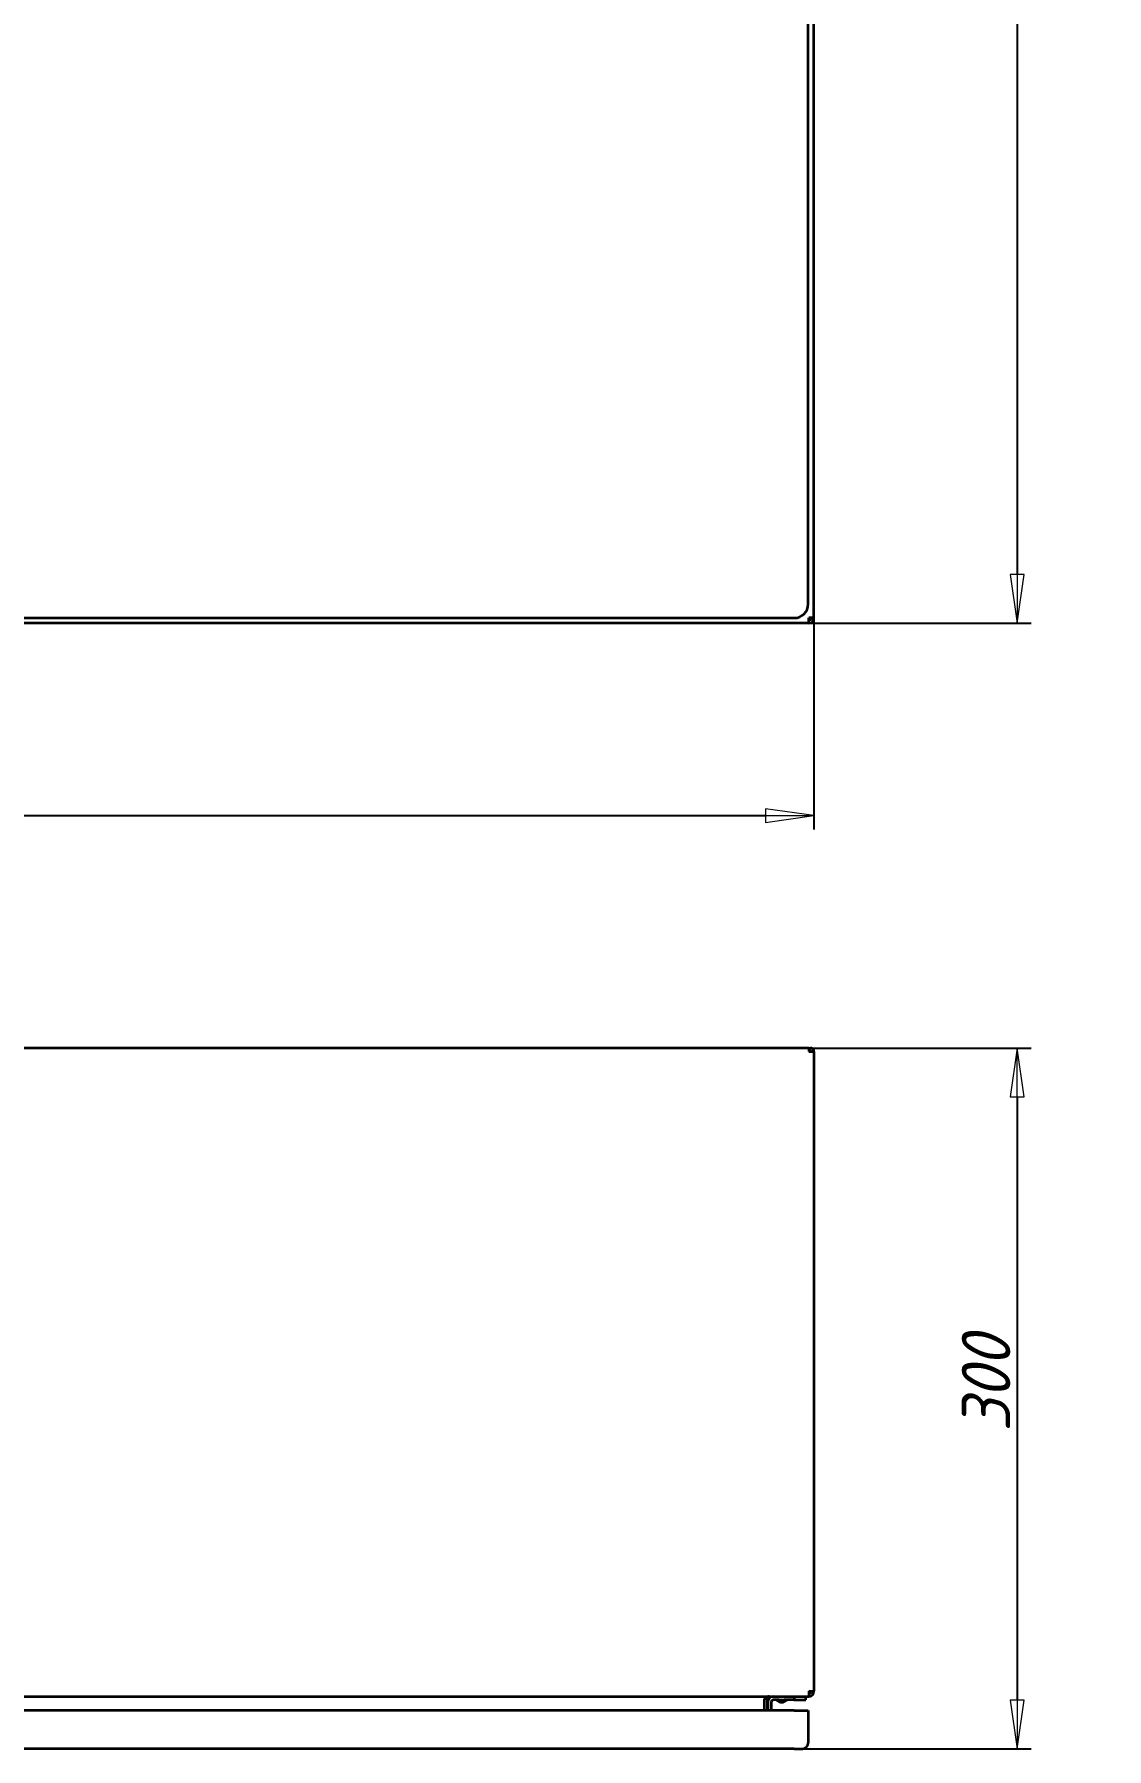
# Model space of a CAD drawing. Header units: millimetres. Extents: x 184 to 2238, y 135 to 1711.
# Drawn here: x 647 to 1110, y 140 to 880 of the extents above; entities that cross this region are included whole.
import ezdxf

# ---------------------------------------------------------------- set-up
doc = ezdxf.new("R2010")
doc.units = ezdxf.units.MM
doc.header["$LTSCALE"] = 6
doc.layers.add('Видимый контур (ГОСТ)', color=7, linetype='Continuous', lineweight=35)
doc.layers.add('Размер (ГОСТ)', color=7, linetype='Continuous', lineweight=18)
doc.styles.add('Обычный текст (ГОСТ)', font='GOST_Common Italic.ttf')
doc.dimstyles.new('Обычный (ГОСТ)', dxfattribs={"dimscale": 6, "dimtxt": 3.5, "dimasz": 3.5, "dimexe": 1, "dimexo": 0, "dimgap": 0.5, "dimtad": 1, "dimrnd": 1e-08, "dimtxsty": 'Обычный текст (ГОСТ)', "dimblk": 'Filled-1', "dimcen": 0.09, "dimdle": 15, "dimclrd": 256, "dimclre": 256, "dimclrt": 256, "dimazin": 2, "dimtfac": 0.714286, "dimtdec": 3, "dimtmove": 0, "dimatfit": 3, "dimfxl": 1, "dimtolj": 1, "dimlwd": 25, "dimlwe": 25, "dimarcsym": 0})

# ---------------------------------------------------------------- blocks, each defined once
blk = doc.blocks.new('Filled-1')
at = {"color": 0}
for p, q in [((0, 0), (-1, 0.143)), ((-1, 0.143), (-1, -0.143)), ((-1, 0), (0, 0)), ((-1, -0.143), (0, 0))]:
    blk.add_line(p, q, dxfattribs=at)
at = {"color": 0, "flags": 128}
blk.add_lwpolyline([(-1, -0.143), (0, 0), (-1, 0.143), (-1, -0.143)], dxfattribs=at)
at = {"color": 0}
blk.add_solid([(-1, -0.143), (0, 0), (-1, 0.143), (-1, -0.143)], dxfattribs=at)
blk = doc.blocks.new('*D18')
at = {"layer": 'Размер (ГОСТ)', "linetype": 'Continuous', "lineweight": 25, "transparency": 16777216}
for p, q in [((981.79, 1625.85), (1077.79, 1625.85)), ((1071.79, 1604.85), (1071.79, 646.85)), ((981.79, 625.85), (1077.79, 625.85))]:
    blk.add_line(p, q, dxfattribs=at)
at = {"layer": 'Размер (ГОСТ)', "linetype": 'Continuous', "lineweight": 25, "transparency": 16777216, "xscale": 21, "yscale": 21, "zscale": 21}
for p, rotation in [((1071.79, 1625.85), 90), ((1071.79, 625.85), 270)]:
    blk.add_blockref('Filled-1', p, dxfattribs=dict(at, rotation=rotation))
at = {"layer": 'Размер (ГОСТ)', "linetype": 'Continuous', "lineweight": 25, "transparency": 16777216, "insert": (1047.79, 1100.06), "char_height": 21, "attachment_point": 1, "rotation": 90, "style": 'Обычный текст (ГОСТ)'}
blk.add_mtext('\\A1;1000', dxfattribs=at)
blk = doc.blocks.new('*D19')
at = {"layer": 'Размер (ГОСТ)', "linetype": 'Continuous', "lineweight": 25, "transparency": 16777216}
for p, q in [((183.99, 627.05), (183.99, 536.66)), ((983.99, 628.05), (983.99, 536.66)), ((204.99, 542.66), (962.99, 542.66))]:
    blk.add_line(p, q, dxfattribs=at)
at = {"layer": 'Размер (ГОСТ)', "linetype": 'Continuous', "lineweight": 25, "transparency": 16777216, "xscale": 21, "yscale": 21, "zscale": 21, "rotation": 180}
blk.add_blockref('Filled-1', (183.99, 542.66), dxfattribs=at)
at = {"layer": 'Размер (ГОСТ)', "linetype": 'Continuous', "lineweight": 25, "transparency": 16777216, "xscale": 21, "yscale": 21, "zscale": 21}
blk.add_blockref('Filled-1', (983.99, 542.66), dxfattribs=at)
at = {"layer": 'Размер (ГОСТ)', "linetype": 'Continuous', "lineweight": 25, "transparency": 16777216, "insert": (562.15, 566.66), "char_height": 21, "attachment_point": 1, "style": 'Обычный текст (ГОСТ)'}
blk.add_mtext('\\A1;800', dxfattribs=at)
blk = doc.blocks.new('*D20')
at = {"layer": 'Размер (ГОСТ)', "linetype": 'Continuous', "lineweight": 25, "transparency": 16777216}
for p, q in [((981.79, 442.18), (1077.79, 442.18)), ((1071.79, 421.18), (1071.79, 160.57)), ((975.49, 139.57), (1077.79, 139.57))]:
    blk.add_line(p, q, dxfattribs=at)
at = {"layer": 'Размер (ГОСТ)', "linetype": 'Continuous', "lineweight": 25, "transparency": 16777216, "xscale": 21, "yscale": 21, "zscale": 21}
for p, rotation in [((1071.79, 442.18), 90), ((1071.79, 139.57), 270)]:
    blk.add_blockref('Filled-1', p, dxfattribs=dict(at, rotation=rotation))
at = {"layer": 'Размер (ГОСТ)', "linetype": 'Continuous', "lineweight": 25, "transparency": 16777216, "insert": (1047.79, 263.72), "char_height": 21, "attachment_point": 1, "rotation": 90, "style": 'Обычный текст (ГОСТ)'}
blk.add_mtext('\\A1; \\fGOST Common|b0|i1;300', dxfattribs=at)

msp = doc.modelspace()

# ---------------------------------------------------------------- linework, layer by layer
at = {"layer": 'Видимый контур (ГОСТ)'}
for p, q in [((983.99, 628.054), (983.99, 1623.654)), ((981.49, 634.054), (981.49, 1617.654)), ((981.79, 625.854), (185.19, 625.854)), ((191.89, 628.054), (975.49, 628.054)), ((983.99, 628.054), (981.79, 628.054)), ((981.79, 625.854), (981.79, 628.054)), ((981.79, 442.175), (186.19, 442.175)), ((964.913, 442.273), (953.068, 442.273)), ((981.79, 442.175), (981.79, 440.823)), ((982.546, 440.94), (981.79, 441.872)), ((981.79, 440.823), (983.99, 440.823)), ((983.99, 440.823), (983.99, 164.365)), ((981.79, 164.365), (983.99, 164.365)), ((981.79, 164.365), (981.79, 162.165)), ((186.19, 162.165), (981.79, 162.165)), ((975.49, 156.073), (191.89, 156.073)), ((962.49, 161.165), (962.49, 156.073)), ((963.69, 161.165), (962.49, 161.165)), ((963.69, 161.165), (963.69, 156.073)), ((963.99, 159.665), (963.99, 156.073)), ((965.49, 159.665), (965.49, 156.073)), ((968.722, 160.665), (966.49, 160.665)), ((969.134, 159.876), (967.622, 160.665)), ((969.99, 159.876), (969.134, 159.876)), ((969.99, 159.876), (969.99, 160.473)), ((970.847, 159.876), (969.99, 159.876)), ((970.847, 159.876), (972.358, 160.665)), ((975.49, 160.665), (971.258, 160.665)), ((975.49, 162.165), (975.49, 160.665)), ((975.49, 160.665), (980.49, 160.665)), ((975.49, 156.073), (981.49, 156.073)), ((980.49, 160.665), (980.49, 162.165)), ((981.49, 156.073), (981.49, 142.073)), ((975.49, 139.573), (191.89, 139.573)), ((975.49, 139.573), (978.99, 139.573))]:
    msp.add_line(p, q, dxfattribs=at)
for centre, radius, start, end in [((975.49, 634.054), 6, 270, 0), ((981.79, 628.054), 2.2, 270, 0), ((981.79, 628.054), 1, 270, 0), ((953.068, 440.273), 2, 90, 108.006845), ((964.913, 440.273), 2, 71.993155, 90), ((982.64, 440.823), 1.35, 0, 129.022803), ((982.64, 440.823), 0.15, 0, 129.022803), ((981.79, 164.365), 1, 270, 0), ((981.79, 164.365), 2.2, 270, 0), ((966.49, 159.665), 2.5, 90, 180), ((966.49, 159.665), 1, 90, 180), ((969.99, 161.515), 1.85, 242.415466, 273.481357), ((969.99, 161.515), 1.85, 273.481357, 297.584534), ((978.99, 142.073), 2.5, 270, 0)]:
    msp.add_arc(centre, radius, start, end, dxfattribs=at)
for points, knots in [([(982.49, 440.823), (982.49, 440.825), (982.49, 440.827), (982.49, 440.831), (982.49, 440.833), (982.491, 440.84), (982.492, 440.844), (982.493, 440.856), (982.496, 440.864), (982.504, 440.889), (982.512, 440.902), (982.526, 440.922), (982.537, 440.932), (982.546, 440.94)], [-0.044829117, -0.044829117, -0.044829117, -0.044829117, -0.04436463, -0.04436463, -0.043840366, -0.043840366, -0.042509016, -0.042509016, -0.038569023, -0.038569023, -0.025063809, -0.025063809, -0.000001, -0.000001, -0.000001, -0.000001]), ([(964.69, 162.165), (964.06, 162.165), (963.429, 161.823), (962.798, 161.384), (962.696, 161.312), (962.593, 161.239), (962.49, 161.165)], [0, 0, 0, 0, 0.8598922, 0.8598922, 0.8598922, 1, 1, 1, 1]), ([(963.69, 161.165), (963.69, 161.615), (964.032, 162.043), (964.472, 162.141), (964.543, 162.157), (964.617, 162.165), (964.69, 162.165)], [0, 0, 0, 0, 0.8598922, 0.8598922, 0.8598922, 1, 1, 1, 1]), ([(969.903, 159.712), (969.901, 159.706), (969.908, 159.702), (969.922, 159.698), (969.929, 159.697), (969.939, 159.695), (969.95, 159.693), (969.956, 159.692), (969.963, 159.692), (969.969, 159.691), (969.972, 159.691), (969.976, 159.69), (969.979, 159.69), (969.983, 159.69), (969.988, 159.689), (969.99, 159.689)], [0.182706007, 0.182706007, 0.182706007, 0.182706007, 0.217259249, 0.217259249, 0.217259249, 0.235925858, 0.235925858, 0.235925858, 0.245259162, 0.245259162, 0.245259162, 0.249925815, 0.249925815, 0.249925815, 0.254592467, 0.254592467, 0.254592467, 0.254592467]), ([(969.99, 159.761), (969.986, 159.756), (969.978, 159.751), (969.97, 159.747), (969.965, 159.745), (969.962, 159.743), (969.957, 159.741), (969.952, 159.739), (969.946, 159.737), (969.942, 159.735), (969.923, 159.728), (969.907, 159.721), (969.904, 159.714), (969.902, 159.711), (969.903, 159.708), (969.906, 159.705), (969.91, 159.702), (969.916, 159.7), (969.924, 159.698), (969.932, 159.696), (969.943, 159.694), (969.955, 159.693), (969.961, 159.692), (969.968, 159.691), (969.975, 159.69), (969.982, 159.69), (969.986, 159.689), (969.99, 159.689)], [0.10495805, 0.10495805, 0.10495805, 0.10495805, 0.123934, 0.123934, 0.123934, 0.13342198, 0.13342198, 0.13342198, 0.14290996, 0.14290996, 0.14290996, 0.18086187, 0.18086187, 0.18086187, 0.19983783, 0.19983783, 0.19983783, 0.21881378, 0.21881378, 0.21881378, 0.23778974, 0.23778974, 0.23778974, 0.24727771, 0.24727771, 0.24727771, 0.25676569, 0.25676569, 0.25676569, 0.25676569]), ([(969.976, 159.75), (969.974, 159.749), (969.973, 159.748), (969.971, 159.747), (969.968, 159.746), (969.966, 159.745), (969.964, 159.744), (969.961, 159.743), (969.958, 159.741), (969.956, 159.741), (969.953, 159.74), (969.949, 159.738), (969.944, 159.736), (969.938, 159.734), (969.932, 159.731), (969.928, 159.729), (969.925, 159.728), (969.923, 159.728), (969.922, 159.727), (969.917, 159.724), (969.912, 159.721), (969.908, 159.719)], [0.119834193, 0.119834193, 0.119834193, 0.119834193, 0.123926204, 0.123926204, 0.123926204, 0.128592856, 0.128592856, 0.128592856, 0.133259508, 0.133259508, 0.133259508, 0.142592813, 0.142592813, 0.142592813, 0.151926117, 0.151926117, 0.151926117, 0.156592769, 0.156592769, 0.156592769, 0.170851331, 0.170851331, 0.170851331, 0.170851331]), ([(969.99, 159.665), (969.988, 159.665), (969.986, 159.665), (969.984, 159.665), (969.982, 159.666), (969.98, 159.666), (969.977, 159.666), (969.976, 159.666), (969.974, 159.667), (969.973, 159.667), (969.972, 159.667), (969.972, 159.667), (969.971, 159.667), (969.969, 159.668), (969.968, 159.669), (969.968, 159.67), (969.967, 159.671), (969.968, 159.672), (969.97, 159.674), (969.972, 159.676), (969.975, 159.677), (969.977, 159.678), (969.978, 159.679), (969.978, 159.679), (969.98, 159.68), (969.981, 159.681), (969.983, 159.682), (969.984, 159.683), (969.986, 159.684), (969.987, 159.685), (969.988, 159.685), (969.989, 159.686), (969.99, 159.688), (969.99, 159.688)], [0.55395508, 0.55395508, 0.55395508, 0.55395508, 0.57690527, 0.57690527, 0.57690527, 0.59985545, 0.59985545, 0.59985545, 0.61133055, 0.61133055, 0.61133055, 0.62280564, 0.62280564, 0.62280564, 0.64575583, 0.64575583, 0.64575583, 0.66870601, 0.66870601, 0.66870601, 0.6916562, 0.6916562, 0.6916562, 0.7031313, 0.7031313, 0.7031313, 0.71460639, 0.71460639, 0.71460639, 0.72608148, 0.72608148, 0.72608148, 0.73755658, 0.73755658, 0.73755658, 0.73755658]), ([(969.99, 159.665), (969.988, 159.665), (969.986, 159.665), (969.984, 159.665), (969.982, 159.666), (969.98, 159.666), (969.978, 159.666), (969.976, 159.666), (969.975, 159.666), (969.974, 159.667), (969.973, 159.667), (969.972, 159.667), (969.972, 159.667), (969.97, 159.668), (969.969, 159.668), (969.968, 159.669), (969.967, 159.67), (969.967, 159.671), (969.969, 159.673), (969.97, 159.674), (969.973, 159.676), (969.975, 159.677)], [0.55404748, 0.55404748, 0.55404748, 0.55404748, 0.57688268, 0.57688268, 0.57688268, 0.59971788, 0.59971788, 0.59971788, 0.61113549, 0.61113549, 0.61113549, 0.61684429, 0.61684429, 0.61684429, 0.64538829, 0.64538829, 0.64538829, 0.66822349, 0.66822349, 0.66822349, 0.68843712, 0.68843712, 0.68843712, 0.68843712]), ([(969.99, 159.876), (969.99, 159.862), (969.99, 159.851), (969.989, 159.841), (969.989, 159.83), (969.988, 159.82), (969.99, 159.811), (969.991, 159.806), (969.992, 159.801), (969.994, 159.795), (969.995, 159.789), (969.996, 159.784), (969.996, 159.78), (969.996, 159.776), (969.996, 159.773), (969.996, 159.77), (969.995, 159.768), (969.993, 159.764), (969.99, 159.761)], [0.0020105, 0.0020105, 0.0020105, 0.0020105, 0.02623951, 0.02623951, 0.02623951, 0.05247902, 0.05247902, 0.05247902, 0.06559878, 0.06559878, 0.06559878, 0.07871853, 0.07871853, 0.07871853, 0.09183829, 0.09183829, 0.09183829, 0.10495805, 0.10495805, 0.10495805, 0.10495805]), ([(969.99, 159.876), (969.99, 159.876), (969.99, 159.875), (969.99, 159.875), (969.99, 159.875), (969.99, 159.875), (969.99, 159.875), (969.99, 159.875), (969.99, 159.874), (969.99, 159.874), (969.99, 159.872), (969.99, 159.869), (969.99, 159.865), (969.99, 159.859), (969.989, 159.851), (969.989, 159.84), (969.989, 159.838), (969.989, 159.837), (969.989, 159.836), (969.989, 159.834), (969.989, 159.833), (969.989, 159.831), (969.989, 159.831), (969.989, 159.831), (969.989, 159.83)], [0.00078273, 0.00078273, 0.00078273, 0.00078273, 0.000821565, 0.000821565, 0.000821565, 0.001437739, 0.001437739, 0.001437739, 0.003286261, 0.003286261, 0.003286261, 0.013145046, 0.013145046, 0.013145046, 0.026290092, 0.026290092, 0.026290092, 0.029576353, 0.029576353, 0.029576353, 0.032862615, 0.032862615, 0.032862615, 0.033338894, 0.033338894, 0.033338894, 0.033338894]), ([(969.99, 159.76), (969.99, 159.765), (969.99, 159.77), (969.99, 159.775), (969.99, 159.786), (969.99, 159.799), (969.99, 159.812)], [0.876741163, 0.876741163, 0.876741163, 0.876741163, 0.895176376, 0.895176376, 0.895176376, 0.9381362, 0.9381362, 0.9381362, 0.9381362]), ([(969.99, 159.689), (970.025, 159.686), (970.066, 159.682), (970.096, 159.679), (970.111, 159.678), (970.122, 159.676), (970.128, 159.675), (970.134, 159.673), (970.132, 159.672), (970.128, 159.671), (970.125, 159.671), (970.122, 159.67), (970.119, 159.67), (970.117, 159.67), (970.115, 159.67), (970.114, 159.669), (970.112, 159.669), (970.108, 159.669), (970.104, 159.669), (970.095, 159.668), (970.088, 159.668), (970.083, 159.668), (970.078, 159.667), (970.073, 159.667), (970.064, 159.667), (970.047, 159.666), (970.029, 159.666), (970.015, 159.666), (970.002, 159.665), (969.994, 159.665), (969.99, 159.665)], [0.25676569, 0.25676569, 0.25676569, 0.25676569, 0.33106304, 0.33106304, 0.33106304, 0.36821171, 0.36821171, 0.36821171, 0.40536039, 0.40536039, 0.40536039, 0.42393472, 0.42393472, 0.42393472, 0.43322189, 0.43322189, 0.43322189, 0.44250906, 0.44250906, 0.44250906, 0.4610834, 0.4610834, 0.4610834, 0.47965773, 0.47965773, 0.47965773, 0.5168064, 0.5168064, 0.5168064, 0.55395508, 0.55395508, 0.55395508, 0.55395508]), ([(970.034, 159.666), (970.027, 159.666), (970.02, 159.666), (970.015, 159.666), (970.001, 159.665), (969.994, 159.665), (969.99, 159.665)], [0.501294689, 0.501294689, 0.501294689, 0.501294689, 0.516615604, 0.516615604, 0.516615604, 0.55404748, 0.55404748, 0.55404748, 0.55404748])]:
    msp.add_open_spline(points, degree=3, knots=knots, dxfattribs=at)
msp.add_rational_spline([(969.99, 160.473), (969.409, 160.473), (968.722, 160.665)], [2.28835632046, 2.28835627647, 2.09545853092], degree=2, dxfattribs=at)
for points in [[(971.258, 160.665), (970.844, 160.549), (970.423, 160.473), (969.99, 160.473)], [(969.99, 159.814), (969.99, 159.813), (969.99, 159.811), (969.99, 159.81)], [(969.99, 159.76), (969.99, 159.773), (969.99, 159.789), (969.99, 159.81)], [(969.99, 159.81), (969.99, 159.81), (969.99, 159.81), (969.99, 159.81)], [(969.99, 159.688), (969.99, 159.689), (969.99, 159.689), (969.99, 159.689)], [(969.99, 159.689), (969.99, 159.689), (969.99, 159.689), (969.99, 159.689)]]:
    msp.add_open_spline(points, degree=3, dxfattribs=at)

# ---------------------------------------------------------------- dimensions: what is measured, and where the dimension line sits
at = {"layer": 'Размер (ГОСТ)', "linetype": 'Continuous', "lineweight": 25}
dim = msp.add_linear_dim(base=(1071.79, 625.854), p1=(981.79, 1625.854), p2=(981.79, 625.854), angle=90, dimstyle='Обычный (ГОСТ)', override={"dimgap": 0.5, "dimdec": 2, "dimtol": 0, "dimlim": 0, "dimtp": 0, "dimtm": 0, "dimtdec": 3, "dimtofl": 0, "dimatfit": 1}, dxfattribs=at)
dim.commit()
dim.dimension.update_dxf_attribs({"geometry": '*D18', "text_midpoint": (1071.79, 1125.854), "dimtype": 160})
dim = msp.add_linear_dim(base=(983.99, 542.665), p1=(183.99, 627.054), p2=(983.99, 628.054), dimstyle='Обычный (ГОСТ)', override={"dimgap": 0.5, "dimdec": 2, "dimtol": 0, "dimlim": 0, "dimtp": 0, "dimtm": 0, "dimtdec": 3, "dimtofl": 0, "dimatfit": 1}, dxfattribs=at)
dim.commit()
dim.dimension.update_dxf_attribs({"geometry": '*D19', "text_midpoint": (583.99, 542.665), "dimtype": 160})
dim = msp.add_linear_dim(base=(1071.79, 139.573), p1=(981.79, 442.175), p2=(975.49, 139.573), angle=90, text=' \\fGOST Common|b0|i1;300', dimstyle='Обычный (ГОСТ)', override={"dimgap": 0.5, "dimdec": 2, "dimtol": 0, "dimlim": 0, "dimtp": 0, "dimtm": 0, "dimtdec": 3, "dimtofl": 0, "dimatfit": 1}, dxfattribs=at)
dim.commit()
dim.dimension.update_dxf_attribs({"geometry": '*D20', "text_midpoint": (1071.79, 290.874), "dimtype": 160})

doc.saveas('drawing.dxf')
